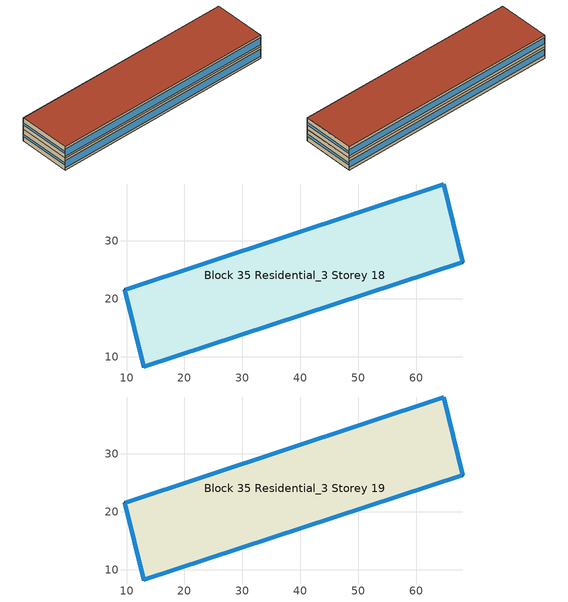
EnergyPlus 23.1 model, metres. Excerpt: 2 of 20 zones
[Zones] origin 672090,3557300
Block 35 Residential_3 Storey 18
 floor outside (Project Floor): 64.79,39.82 68.04,26.34 12.96,8.22 9.71,21.58 z54
 wall outside (Project Wall): 9.71,21.58 12.96,8.22 68.04,26.34 64.79,39.82 9.71,21.58 z54:57
 window (Residential_west_window_construction): 9.71,21.57 12.95,8.22 z55.27:55.73
 window (Residential_south_window_construction): 12.98,8.23 68.01,26.33 z54.6:56.4
 window (Residential_east_window_construction): 68.04,26.35 64.79,39.81 z55.2:55.8
 window (Residential_north_window_construction): 64.76,39.81 9.74,21.59 z54.75:56.25
 roof outside (Project Ceiling): 68.04,26.34 64.79,39.82 9.71,21.58 12.96,8.22 z57
Block 35 Residential_3 Storey 19
 floor outside (Project Floor): 64.79,39.82 68.04,26.34 12.96,8.22 9.71,21.58 z57
 wall outside (Project Wall): 9.71,21.58 12.96,8.22 68.04,26.34 64.79,39.82 9.71,21.58 z57:60
 window (Residential_west_window_construction): 9.71,21.57 12.95,8.22 z58.27:58.73
 window (Residential_south_window_construction): 12.98,8.23 68.01,26.33 z57.6:59.4
 window (Residential_east_window_construction): 68.04,26.35 64.79,39.81 z58.2:58.8
 window (Residential_north_window_construction): 64.76,39.81 9.74,21.59 z57.75:59.25
 roof outside (Project Flat Roof): 68.04,26.34 64.79,39.82 9.71,21.58 12.96,8.22 z60
[Building]
Building_1: North Axis=0; Terrain=City; Loads Convergence Tolerance Value=0.04; Temperature Convergence Tolerance Value=0.4; Solar Distribution=FullExterior; Maximum Number of Warmup Days=25; Minimum Number of Warmup Days=6
[Site:Location]
CHN Design_Conditions: Latitude=30; Longitude=114; Time Zone=8; Elevation=12
[SIZINGPERIOD:DESIGNDAY] Day of Month=21; DryBulb Temperature Range Modifier Type=DefaultMultipliers; Humidity Condition Type=Wetbulb; Barometric Pressure=101181; Rain Indicator=No; Snow Indicator=No; Daylight Saving Time Indicator=No; Sky Clearness=0; Begin Environment Reset Mode=FullResetAtBeginEnvironment
Name | Month | Day Type | Maximum DryBulb Temperature | Daily DryBulb Temperature Range | Wetbulb or DewPoint at Maximum DryBulb | Wind Speed | Wind Direction | Solar Model Indicator | ASHRAE Clear Sky Optical Depth for Beam Irradiance taub | ASHRAE Clear Sky Optical Depth for Diffuse Irradiance taud
Ann Htg 99.6% Condns DB | 1 | WinterDesignDay | -10 | 0 | -4.8 | 1 | 340 | ASHRAEClearSky | 0 | 0
Ann Clg .4% Condns DB=>MWB | 7 | SummerDesignDay | 40 | 6.6 | 27.1 | 3.5 | 220 | ASHRAETau | 0.781 | 1.413
[MATERIAL]
DefaultMaterial: Roughness=Rough; Thickness=0.1; Conductivity=0.1; Density=1000; Specific Heat=1000; Thermal Absorptance=0.9; Solar Absorptance=0.7; Visible Absorptance=0.7
[WINDOWMATERIAL:SIMPLEGLAZINGSYSTEM] UFactor=1.5; Solar Heat Gain Coefficient=0.4; Visible Transmittance=0.6
Residential_east_window; Residential_south_window; Residential_west_window; Residential_north_window
[CONSTRUCTION]
Project Wall; Project Floor; Project Flat Roof; Project Ceiling: DefaultMaterial
Residential_east_window_construction: Residential_east_window
Residential_south_window_construction: Residential_south_window
Residential_west_window_construction: Residential_west_window
Residential_north_window_construction: Residential_north_window
[SPACE] Ceiling Height=autocalculate; Volume=autocalculate; Floor Area=autocalculate; Space Type=Residential
Name | Zone
Block 35 Residential_3 Storey 18_space | Block 35 Residential_3 Storey 18
Block 35 Residential_3 Storey 19_space | Block 35 Residential_3 Storey 19
[SPACELIST]
Residential: Block 35 Residential_3 Storey 0_space, Block 35 Residential_3 Storey 1_space, Block 35 Residential_3 Storey 2_space, Block 35 Residential_3 Storey 3_space, Block 35 Residential_3 Storey 4_space, Block 35 Residential_3 Storey 5_space, Block 35 Residential_3 Storey 6_space, Block 35 Residential_3 Storey 7_space, Block 35 Residential_3 Storey 8_space, Block 35 Residential_3 Storey 9_space, Block 35 Residential_3 Storey 10_space, Block 35 Residential_3 Storey 11_space, Block 35 Residential_3 Storey 12_space, Block 35 Residential_3 Storey 13_space, Block 35 Residential_3 Storey 14_space, Block 35 Residential_3 Storey 15_space, Block 35 Residential_3 Storey 16_space, Block 35 Residential_3 Storey 17_space, Block 35 Residential_3 Storey 18_space, Block 35 Residential_3 Storey 19_space
[ZONE] Type=1; Multiplier=1; Ceiling Height=autocalculate; Volume=autocalculate; Floor Area=autocalculate; Part of Total Floor Area=Yes
Block 35 Residential_3 Storey 18; Block 35 Residential_3 Storey 19
[PEOPLE]
People_for_residential: Zone or ZoneList or Space or SpaceList=Residential; Number of People Schedule=SeasonalSchedule_Schedule_residential_people; Number of People Calculation Method=People/Area; People per Floor Area=0.04; Fraction Radiant=0.3; Sensible Heat Fraction=autocalculate; Activity Level Schedule=SeasonalSchedule_Schedule_residential_activity; Carbon Dioxide Generation Rate=3.82e-08; Enable ASHRAE 55 Comfort Warnings=No; Mean Radiant Temperature Calculation Type=ZoneAveraged; Clothing Insulation Calculation Method=ClothingInsulationSchedule; Cold Stress Temperature Threshold=15.56; Heat Stress Temperature Threshold=30
[LIGHTS]
Light_for_residential: Zone or ZoneList or Space or SpaceList=Residential; Schedule=SeasonalSchedule_residential_lighting; Design Level Calculation Method=Watts/Area; Watts per Zone Floor Area=5; Return Air Fraction=0; Fraction Radiant=0.32; Fraction Visible=0.25; Fraction Replaceable=1; EndUse Subcategory=General; Return Air Fraction Calculated from Plenum Temperature=No; Return Air Fraction Function of Plenum Temperature Coefficient 1=0; Return Air Fraction Function of Plenum Temperature Coefficient 2=0
[ELECTRICEQUIPMENT]
Equipment_for_residential: Zone or ZoneList or Space or SpaceList=Residential; Schedule=SeasonalSchedule_Schedule_residential_equipment; Design Level Calculation Method=Watts/Area; Watts per Zone Floor Area=3.8; Fraction Latent=0; Fraction Radiant=0; Fraction Lost=0; EndUse Subcategory=Electric Equipment
[DAYLIGHTING:CONTROLS] Illuminance Setpoint at Reference Point 1=300
Name | Zone or Space | Glare Calculation Daylighting Reference Point | Daylighting Reference Point 1
Dlight_Block 35 Residential_3 Storey 18 | Block 35 Residential_3 Storey 18 | Rpoint_Block 35 Residential_3 Storey 18 | Rpoint_Block 35 Residential_3 Storey 18
Dlight_Block 35 Residential_3 Storey 19 | Block 35 Residential_3 Storey 19 | Rpoint_Block 35 Residential_3 Storey 19 | Rpoint_Block 35 Residential_3 Storey 19
[HVACTEMPLATE:ZONE:IDEALLOADSAIRSYSTEM] Template Thermostat=Thermostat_for_residential; Maximum Heating Supply Air Temperature=50; Minimum Cooling Supply Air Temperature=13; Maximum Heating Supply Air Humidity Ratio=0.0156; Minimum Cooling Supply Air Humidity Ratio=0.0077; Heating Limit=NoLimit; Cooling Limit=NoLimit; Dehumidification Control Type=ConstantSensibleHeatRatio; Cooling Sensible Heat Ratio=0.7; Dehumidification Setpoint=60; Humidification Control Type=None; Humidification Setpoint=30; Outdoor Air Method=DetailedSpecification; Outdoor Air Flow Rate per Person=0.00944; Outdoor Air Flow Rate per Zone Floor Area=0; Outdoor Air Flow Rate per Zone=0; Design Specification Outdoor Air Object=Ventilation_for_residential; Demand Controlled Ventilation Type=None; Outdoor Air Economizer Type=NoEconomizer; Heat Recovery Type=None; Sensible Heat Recovery Effectiveness=0.7; Latent Heat Recovery Effectiveness=0.65
Block 35 Residential_3 Storey 18; Block 35 Residential_3 Storey 19
[DESIGNSPECIFICATION:OUTDOORAIR]
Ventilation_for_residential: Outdoor Air Method=Flow/Person; Outdoor Air Flow per Person=0.00833333; Outdoor Air Flow per Zone Floor Area=0; Outdoor Air Flow per Zone=0; Outdoor Air Flow Air Changes per Hour=0
[SCHEDULE:DAY:HOURLY]
Schedule_residential_lighting_weekday_hourly; Schedule_residential_lighting_holiday_hourly: 0.1, 0.1, 0.1, 0.1, 0.1, 0.8, 0.5, 0, 0, 0, 0, 0, 0, 0, 0, 0, 0, 0, 1, 1, 1, 1, 0.1, 0.1
Schedule_residential_equipment_weekday_hourly: 0.2, 0.2, 0.2, 0.2, 0.2, 0.2, 0.8, 0.8, 0.6, 0.6, 0.8, 0.8, 0.8, 0.5, 0.5, 0.5, 0.6, 0.9, 0.9, 0.9, 0.9, 0.9, 0.2, 0.2
Schedule_residential_equipment_holiday_hourly: 0.2, 0.2, 0.2, 0.2, 0.2, 0.2, 0.75, 1, 0.5, 0.3, 0.5, 0.8, 0.5, 0.25, 0.25, 0.25, 0.25, 0.5, 0.9, 0.8, 0.75, 0.5, 0.2, 0.2
Schedule_residential_people_weekday_hourly: 1, 1, 1, 1, 1, 1, 0.5, 0.5, 0, 0, 0, 0, 0, 0, 0, 0, 0, 0, 0, 0, 0.5, 1, 1, 1
Schedule_residential_people_holiday_hourly: 0.5, 0.5, 0.5, 0.5, 0.5, 0.5, 0.5, 0.5, 0.5, 0.5, 0.5, 0.5, 0.5, 0.5, 0.5, 0.5, 0.5, 0.5, 0.5, 0.5, 0.5, 0.5, 0.5, 0.5
Schedule_residential_activity_weekday_hourly; Schedule_residential_activity_holiday_hourly: 108, 108, 108, 108, 108, 108, 108, 108, 108, 108, 108, 108, 108, 108, 108, 108, 108, 108, 108, 108, 108, 108, 108, 108
[SCHEDULE:WEEK:DAILY]
Schedule_residential_lighting_weekly: Schedule_residential_lighting_holiday_hourly, Schedule_residential_lighting_weekday_hourly, Schedule_residential_lighting_weekday_hourly, Schedule_residential_lighting_weekday_hourly, Schedule_residential_lighting_weekday_hourly, Schedule_residential_lighting_weekday_hourly, Schedule_residential_lighting_holiday_hourly, Schedule_residential_lighting_holiday_hourly, Schedule_residential_lighting_weekday_hourly, Schedule_residential_lighting_weekday_hourly, Schedule_residential_lighting_holiday_hourly, Schedule_residential_lighting_holiday_hourly
Schedule_residential_equipment_weekly: Schedule_residential_equipment_holiday_hourly, Schedule_residential_equipment_weekday_hourly, Schedule_residential_equipment_weekday_hourly, Schedule_residential_equipment_weekday_hourly, Schedule_residential_equipment_weekday_hourly, Schedule_residential_equipment_weekday_hourly, Schedule_residential_equipment_holiday_hourly, Schedule_residential_equipment_holiday_hourly, Schedule_residential_equipment_weekday_hourly, Schedule_residential_equipment_weekday_hourly, Schedule_residential_equipment_holiday_hourly, Schedule_residential_equipment_holiday_hourly
Schedule_residential_people_weekly: Schedule_residential_people_holiday_hourly, Schedule_residential_people_weekday_hourly, Schedule_residential_people_weekday_hourly, Schedule_residential_people_weekday_hourly, Schedule_residential_people_weekday_hourly, Schedule_residential_people_weekday_hourly, Schedule_residential_people_holiday_hourly, Schedule_residential_people_holiday_hourly, Schedule_residential_people_weekday_hourly, Schedule_residential_people_weekday_hourly, Schedule_residential_people_holiday_hourly, Schedule_residential_people_holiday_hourly
Schedule_residential_activity_weekly: Schedule_residential_activity_holiday_hourly, Schedule_residential_activity_weekday_hourly, Schedule_residential_activity_weekday_hourly, Schedule_residential_activity_weekday_hourly, Schedule_residential_activity_weekday_hourly, Schedule_residential_activity_weekday_hourly, Schedule_residential_activity_holiday_hourly, Schedule_residential_activity_holiday_hourly, Schedule_residential_activity_weekday_hourly, Schedule_residential_activity_weekday_hourly, Schedule_residential_activity_holiday_hourly, Schedule_residential_activity_holiday_hourly
[SCHEDULE:YEAR]
SeasonalSchedule_residential_lighting: Schedule_residential_lighting_weekly, 1, 1, 12, 31
SeasonalSchedule_Schedule_residential_equipment: Schedule_residential_equipment_weekly, 1, 1, 12, 31
SeasonalSchedule_Schedule_residential_people: Schedule_residential_people_weekly, 1, 1, 12, 31
SeasonalSchedule_Schedule_residential_activity: Schedule_residential_activity_weekly, 1, 1, 12, 31
